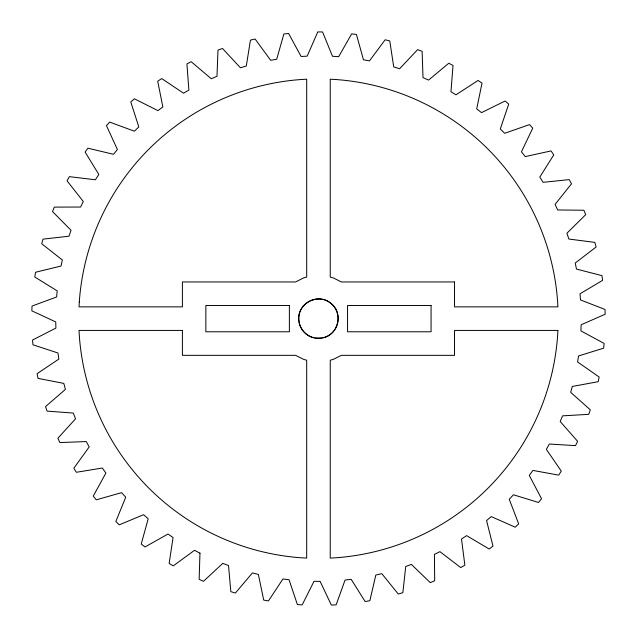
<?xml version="1.0" encoding="UTF-8"?>
<svg xmlns="http://www.w3.org/2000/svg" width="637" height="637" viewBox="0 0 637 637"><rect width="100%" height="100%" fill="white"/><g stroke="black" fill="none" stroke-linecap="round" stroke-linejoin="round"><path stroke-width="0.96" d="M322.991 337.753C338.335 334.99 343.478 312.982 331.129 303.546C318.476 291.794 295.775 304.231 298.984 321.215M321.884 338.056L315.036 338.056M313.93 337.753C306.373 336.177 300.409 329.584 299.056 322.067M199.962 553.139L199.15 579.359L203.514 581.31L222.783 563.347L228.532 565.513L230.817 591.638L235.387 593.063L252.403 572.942L258.367 574.423L263.718 600.094L268.424 600.962L282.947 578.969L289.047 579.734L297.399 604.585L302.169 604.903L313.985 581.342L320.132 581.374L331.359 605.078L336.145 604.824L345.071 580.036L351.178 579.336L365.152 601.535L369.866 600.715L375.806 575.052L381.786 573.642L398.276 594.034L402.871 592.657L405.729 566.468L411.406 564.406L430.293 582.656L434.681 580.753L434.426 554.405L439.912 551.634L460.734 567.575L464.867 565.17L461.499 539.037L466.61 535.629L489.176 548.998L492.99 546.124L486.564 520.58L491.231 516.591L515.222 527.197L518.669 523.885L509.258 499.281L513.43 494.774L538.504 502.466L541.546 498.755L529.291 475.433L532.946 470.417L558.697 475.146L561.285 471.109L546.355 449.388L549.357 444.029L575.529 445.629L577.616 441.322L560.218 421.527L562.559 415.85L588.739 414.337L590.3 409.814L570.672 392.32L572.297 386.452L598.167 381.698L599.178 377.032L577.6 361.983L578.539 355.956L603.661 348.176L604.115 343.415L580.912 330.906L581.135 324.774L605.15 314.24L605.039 309.455L580.53 299.955L580.02 293.792L602.61 280.36L601.933 275.63L576.485 269.077L575.243 263.025L596.097 247.029L594.862 242.394L568.857 239.042L566.922 233.206L585.674 214.693L583.906 210.25L557.67 209.971L555.074 204.405L571.5 183.814L569.223 179.61L543.074 182.333L539.81 177.094L553.784 154.831L551.013 150.929L525.27 156.598L521.432 151.813L532.755 128.148L529.546 124.605L504.663 133.276L500.284 128.985L508.724 104.142L505.117 100.996L481.54 112.638L476.707 108.911L482.01 83.144L478.068 80.453L456.012 94.794L450.956 91.752L453.018 65.452L448.774 63.246L428.574 80.095L423.008 77.603L422.124 51.31L417.641 49.622L399.622 68.756L393.722 66.917L389.78 40.927L385.138 39.781L369.476 60.905L363.472 59.79L356.433 34.446L351.68 33.849L338.669 56.685L332.498 56.279L322.553 31.954L317.767 31.922L307.177 56.152L301.102 56.478L288.617 33.482L283.863 34.008L276.697 59.249L270.653 60.292L255.095 39.008L250.445 40.107L246.304 66.009L240.428 67.769L222.472 48.468L217.973 50.108L216.994 76.281L211.293 78.757L191.196 61.717L186.92 63.875L188.87 90.088L183.536 93.193L161.694 78.574L157.713 81.218L162.849 106.944L157.944 110.631L134.407 98.799L130.76 101.904L138.818 126.922L134.359 131.198L109.699 122.113L106.443 125.616L117.399 149.52L113.474 154.297L87.914 148.182L85.103 152.052L98.815 174.458L95.415 179.785L69.369 176.648L67.036 180.828L83.296 201.467L80.604 207.041L54.328 207.105L52.497 211.532L71.033 230.268L68.979 236.216L42.982 239.13L41.7 243.74L62.354 259.992L61.048 266.027L35.513 272.27L34.78 276.999L57.195 290.862L56.621 296.977L32.017 306.055L31.85 310.84L55.738 321.932L55.897 328.079L32.543 340.023L32.933 344.784L57.983 353.009L58.851 359.093L37.065 373.688L38.037 378.386L63.827 383.402L65.42 389.374L45.553 406.581L47.066 411.128L73.271 413.055L75.564 418.796L57.871 438.24L59.91 442.572L86.242 441.552L89.18 446.943L73.852 468.227L76.376 472.288L102.31 468.02L105.893 473.06L93.257 496.104L96.251 499.838L121.603 492.648L125.728 497.21L115.838 521.496L119.238 524.856L143.572 514.712L148.198 518.757L141.247 544.038L145.029 546.96L167.993 534.029L173.065 537.485L169.147 563.419L173.248 565.879L194.508 550.312L199.962 553.139M79.291 301.922L79.028 306.867L182.397 306.867L182.397 281.952L295.576 281.952L303.634 277.907L306.684 277.095L306.684 79.211L301.739 79.474A239.759 239.759 0 0 0 79.291 301.922M557.893 330.42L557.638 335.373A239.759 239.759 0 0 1 335.189 557.821L330.237 558.076L330.237 360.2L333.286 359.379L341.352 355.335L454.523 355.335L454.523 330.42L557.893 330.42M454.523 281.952L341.352 281.952L333.286 277.907L330.237 277.095L330.237 79.211L335.189 79.474A239.759 239.759 0 0 1 557.638 301.922L557.893 306.867L454.523 306.867L454.523 281.952M289.373 305.505L205.855 305.505L205.855 331.781L289.373 331.781L289.373 305.505M431.066 305.505L347.555 305.505L347.555 331.781L431.066 331.781L431.066 305.505M182.397 330.42L79.028 330.42L79.291 335.373A239.759 239.759 0 0 0 301.739 557.821L306.684 558.076L306.684 360.2L303.634 359.379L295.576 355.335L182.397 355.335L182.397 330.42M304.526 332.578A19.707 19.707 0 0 0 337.499 323.747A19.707 19.707 0 0 0 313.364 299.613A19.707 19.707 0 0 0 304.526 332.578"/></g></svg>
